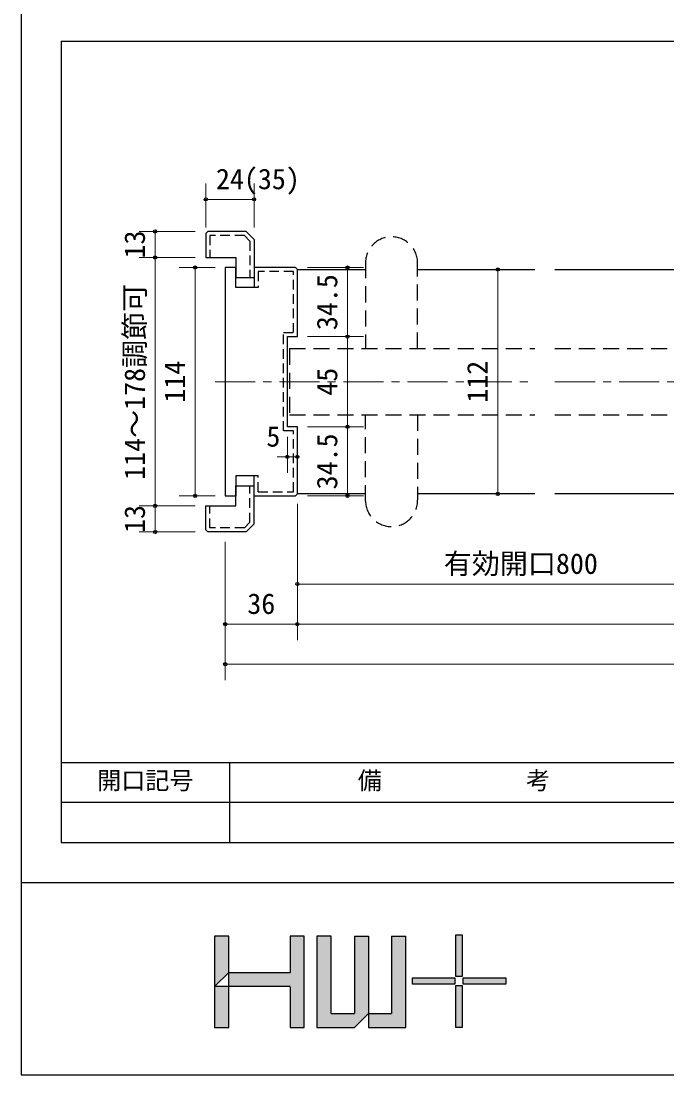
# Model space of a CAD drawing. Units: millimetres at full size. Extents: x -800 to 800, y -560 to 560.
# Drawn here: x -800 to -478, y -560 to -34 of the extents above; entities that cross this region are included whole.
import ezdxf
from ezdxf.enums import TextEntityAlignment as Align

# ---------------------------------------------------------------- set-up
doc = ezdxf.new("R2010")
doc.units = ezdxf.units.MM
doc.header["$LTSCALE"] = 4
doc.header["$PDMODE"] = 32
doc.header["$PDSIZE"] = 1.6
for name, pattern in [('CHAIN1', [8, 5, -1, 1, -1]), ('DASHED1', [1.8, 1.2, -0.6]), ('USER9', [3, 2, -1])]:
    doc.linetypes.add(name, pattern=pattern)
doc.layers.add('0-0', color=7, linetype='Continuous', lineweight=25)
doc.layers.add('2-0', color=7, linetype='Continuous', lineweight=25)
doc.styles.add('ＭＳ ゴシック', font='')
doc.styles.get('ＭＳ ゴシック').set_extended_font_data('MS Gothic')

msp = doc.modelspace()

# ---------------------------------------------------------------- linework, layer by layer
at = {"layer": '0-0'}
for p, q in [((-800, 560), (-800, -560)), ((-780, -44), (152, -44)), ((-780, -404), (152, -404)), ((-696, -404), (-696, -444)), ((152, -424), (-780, -424)), ((-800, -464), (800, -464)), ((-703.403, -490.7), (-703.403, -536.41)), ((-696.28, -490.7), (-703.403, -490.7)), ((-658.657, -490.7), (-665.78, -490.7)), ((-665.78, -490.7), (-665.78, -508.805)), ((-645.205, -490.7), (-652.328, -490.7)), ((-652.328, -490.7), (-652.328, -536.41)), ((-645.192, -529.158), (-645.192, -490.7)), ((-633.658, -490.708), (-626.549, -490.708)), ((-633.647, -490.7), (-633.647, -529.345)), ((-626.549, -490.709), (-626.549, -536.41)), ((-615.208, -490.709), (-608.02, -490.709)), ((-615.184, -490.709), (-615.184, -529.313)), ((-608.02, -536.41), (-608.02, -490.709)), ((-703.403, -515.941), (-696.267, -508.805)), ((-696.267, -508.805), (-665.78, -508.805)), ((-665.78, -515.941), (-703.403, -515.941)), ((-652.328, -515.958), (-652.328, -516.358)), ((-645.192, -529.345), (-645.192, -515.731)), ((-645.192, -529.345), (-633.647, -529.345)), ((-633.647, -536.41), (-626.551, -529.313)), ((-626.549, -529.313), (-615.184, -529.313)), ((-652.328, -536.41), (-633.647, -536.41)), ((-626.549, -536.41), (-608.02, -536.41)), ((-800, -560), (800, -560))]:
    msp.add_line(p, q, dxfattribs=at)
for points in [[(-780, -44), (-780, -444), (152, -444)], [(-703.403, -536.41), (-696.267, -536.41), (-696.267, -515.731), (-696.267, -490.7)], [(-665.78, -536.41), (-658.643, -536.41), (-658.643, -515.731), (-658.643, -490.7)], [(-665.78, -515.958), (-665.78, -516.358), (-665.78, -536.41)]]:
    msp.add_lwpolyline(points, dxfattribs=at)
for points in [[(-582.986, -490.01), (-579.826, -490.01), (-579.826, -510.954), (-582.986, -510.954)], [(-604.674, -511.508), (-583.514, -511.508), (-583.514, -514.74), (-604.674, -514.74)], [(-582.986, -515.383), (-579.826, -515.383), (-579.826, -536.328), (-582.986, -536.328)], [(-579.298, -511.508), (-558.138, -511.508), (-558.138, -514.74), (-579.298, -514.74)]]:
    msp.add_lwpolyline(points, close=True, dxfattribs=at)
at = {"layer": '0-0', "color": 134}
for points in [[(-703.403, -490.7), (-696.267, -490.7), (-703.403, -515.941), (-696.267, -508.805)], [(-665.78, -536.41), (-658.643, -536.41), (-658.657, -490.7)], [(-665.78, -536.41), (-658.657, -490.7), (-665.78, -490.7)], [(-645.205, -490.7), (-652.328, -490.7), (-652.328, -536.41)], [(-652.328, -536.41), (-645.192, -529.158), (-645.205, -490.7)], [(-626.551, -529.313), (-626.549, -490.709), (-633.647, -490.708)], [(-626.551, -529.313), (-633.647, -490.708), (-633.647, -529.345)], [(-608.02, -536.41), (-608.02, -490.709), (-615.184, -490.709)], [(-608.02, -536.41), (-615.184, -490.709), (-615.184, -529.313)], [(-582.986, -490.01), (-579.826, -490.01), (-582.986, -510.954), (-579.826, -510.954)], [(-696.267, -508.805), (-665.78, -515.958), (-696.267, -515.941)], [(-665.78, -508.805), (-696.267, -508.805), (-665.85, -515.941)], [(-665.78, -508.805), (-665.85, -515.941), (-665.78, -536.41)], [(-583.514, -511.508), (-604.674, -511.508), (-583.514, -514.74), (-604.674, -514.74)], [(-582.986, -515.383), (-579.826, -515.383), (-582.986, -536.328), (-579.826, -536.328)], [(-579.298, -511.508), (-558.138, -511.508), (-579.298, -514.74), (-558.138, -514.74)], [(-703.403, -515.941), (-703.403, -536.41), (-696.267, -515.941), (-696.267, -536.41)], [(-652.328, -536.41), (-633.647, -529.345), (-645.192, -529.158)], [(-652.328, -536.41), (-633.647, -536.41), (-626.551, -529.313)], [(-652.328, -536.41), (-626.551, -529.313), (-633.647, -529.345)], [(-626.549, -529.313), (-626.549, -536.41), (-608.02, -536.41)], [(-608.02, -536.41), (-615.184, -529.313), (-626.549, -529.313)]]:
    msp.add_solid(points, dxfattribs=at)
at = {"layer": '0-0'}
for points in [[(-703.403, -490.7), (-696.28, -490.7), (-703.403, -515.941), (-696.267, -508.805)], [(-665.78, -536.41), (-658.643, -536.41), (-658.643, -490.7)], [(-665.78, -536.41), (-658.643, -490.7), (-665.78, -508.805)], [(-665.78, -490.7), (-665.78, -508.805), (-658.657, -490.7)], [(-645.205, -490.7), (-652.328, -490.7), (-652.328, -536.41)], [(-652.328, -536.41), (-645.192, -529.158), (-645.205, -490.7)], [(-626.551, -529.313), (-626.549, -490.708), (-633.647, -490.708)], [(-626.551, -529.313), (-633.647, -490.708), (-633.647, -529.345)], [(-608.02, -536.41), (-608.02, -490.709), (-615.208, -490.709)], [(-608.02, -536.41), (-615.208, -490.709), (-615.184, -529.313)], [(-582.986, -510.954), (-579.826, -510.954), (-582.986, -490.01), (-579.826, -490.01)], [(-696.267, -508.805), (-696.267, -515.731), (-665.85, -515.941)], [(-665.78, -508.805), (-696.267, -508.805), (-665.85, -515.941)], [(-665.78, -508.805), (-665.85, -515.941), (-665.78, -536.41)], [(-604.674, -511.508), (-604.674, -514.74), (-583.514, -511.508), (-583.514, -514.74)], [(-582.986, -515.383), (-582.986, -536.328), (-579.826, -515.383), (-579.826, -536.328)], [(-579.298, -511.508), (-579.298, -514.74), (-558.138, -511.508), (-558.138, -514.74)], [(-703.403, -536.41), (-703.403, -515.941), (-696.267, -536.41), (-696.267, -515.731)], [(-652.328, -536.41), (-633.647, -529.345), (-645.192, -529.158)], [(-652.328, -536.41), (-633.647, -536.41), (-626.551, -529.313)], [(-652.328, -536.41), (-626.551, -529.313), (-633.647, -529.345)], [(-626.551, -529.313), (-626.549, -536.41), (-608.02, -536.41)], [(-608.02, -536.41), (-615.184, -529.313), (-626.551, -529.313)]]:
    msp.add_solid(points, dxfattribs=at)
at = {"layer": '2-0', "color": 4, "lineweight": 9}
for p, q in [((-707.748, -115), (-707.748, -137)), ((-683.748, -115), (-683.748, -137)), ((-707.748, -123), (-683.748, -123)), ((-741.098, -139), (-713.098, -139)), ((-733.098, -152), (-733.098, -139)), ((-741.098, -152), (-713.098, -152)), ((-733.098, -276), (-733.098, -152)), ((-721.098, -157), (-703.098, -157)), ((-713.098, -271), (-713.098, -157)), ((-629.098, -157), (-657.098, -157)), ((-637.098, -191.5), (-637.098, -157)), ((-562.098, -270), (-562.098, -158)), ((-629.098, -191.5), (-657.098, -191.5)), ((-637.098, -236.5), (-637.098, -191.5)), ((-629.098, -236.5), (-657.098, -236.5)), ((-637.098, -271), (-637.098, -236.5)), ((-667.098, -259.5), (-667.098, -241.5)), ((-662.098, -259.5), (-662.098, -241.5)), ((-672.24, -251.5), (-662.098, -251.5)), ((-721.098, -271), (-703.098, -271)), ((-629.098, -271), (-657.098, -271)), ((-741.098, -276), (-713.098, -276)), ((-733.098, -289), (-733.098, -276)), ((-662.098, -323), (-662.098, -275)), ((-741.098, -289), (-713.098, -289)), ((-698.098, -343), (-698.098, -294)), ((-662.098, -315), (-425, -315)), ((-662.098, -343), (-662.098, -315)), ((-698.098, -335), (-662.098, -335)), ((-698.098, -363), (-698.098, -335)), ((-662.098, -335), (36.227, -335)), ((-698.098, -355), (60.227, -355))]:
    msp.add_line(p, q, dxfattribs=at)
at = {"layer": '2-0'}
for p, q in [((-706.748, -139), (-707.748, -140)), ((-707.748, -140), (-707.748, -152)), ((-687.738, -139), (-706.748, -139)), ((-687.738, -139), (-683.748, -142.99)), ((-683.748, -142.99), (-683.748, -162)), ((-707.748, -152), (-692.748, -152)), ((-692.748, -152), (-692.748, -162)), ((-698.098, -157), (-698.098, -271)), ((-692.898, -157), (-698.098, -157)), ((-683.598, -157), (-683.598, -167)), ((-692.748, -162), (-683.748, -162)), ((-662.098, -158), (-628.098, -158)), ((-602.098, -158), (-543.549, -158)), ((-533.549, -158), (-387, -158)), ((-683.598, -271), (-683.598, -261)), ((-692.748, -266), (-683.748, -266)), ((-692.748, -276), (-692.748, -266)), ((-683.748, -285.01), (-683.748, -266)), ((-698.098, -271), (-692.898, -271)), ((-628.098, -270), (-662.098, -270)), ((-543.549, -270), (-602.098, -270)), ((-387, -270), (-533.549, -270)), ((-707.748, -288), (-707.748, -276)), ((-707.748, -276), (-692.748, -276)), ((-706.748, -289), (-707.748, -288)), ((-687.738, -289), (-706.748, -289)), ((-683.748, -285.01), (-687.738, -289))]:
    msp.add_line(p, q, dxfattribs=at)
at = {"layer": '2-0', "linetype": 'DASHED1'}
for p, q in [((-705.748, -141), (-705.748, -152)), ((-688.566, -141), (-705.748, -141)), ((-681.598, -159), (-681.598, -167)), ((-664.098, -159), (-681.598, -159)), ((-664.098, -189.5), (-664.098, -159)), ((-681.598, -167), (-683.598, -167)), ((-669.098, -189.5), (-664.098, -189.5)), ((-669.098, -238.5), (-669.098, -189.5)), ((-664.098, -238.5), (-669.098, -238.5)), ((-664.098, -269), (-664.098, -238.5)), ((-681.598, -261), (-683.598, -261)), ((-681.598, -269), (-681.598, -261)), ((-685.748, -284.181), (-685.748, -266)), ((-681.598, -269), (-664.098, -269)), ((-705.748, -287), (-705.748, -276)), ((-688.566, -287), (-705.748, -287)), ((-685.748, -284.181), (-688.566, -287))]:
    msp.add_line(p, q, dxfattribs=at)
at = {"layer": '2-0', "linetype": 'USER9'}
for p, q in [((-628.098, -154.385), (-628.098, -197.5)), ((-602.098, -197.5), (-602.098, -155)), ((-666.098, -197.5), (-666.098, -230.5)), ((-666.098, -197.5), (-543.549, -197.5)), ((-533.549, -197.5), (-430, -197.5)), ((-666.098, -230.5), (-543.549, -230.5)), ((-628.098, -273.615), (-628.098, -230.5)), ((-602.098, -230.5), (-602.098, -273)), ((-533.549, -230.5), (-430, -230.5))]:
    msp.add_line(p, q, dxfattribs=at)
at = {"layer": '2-0', "color": 4, "linetype": 'CHAIN1', "lineweight": 9}
for p, q in [((-703.098, -214), (-543.549, -214)), ((-533.549, -214), (-127.386, -214))]:
    msp.add_line(p, q, dxfattribs=at)
at = {"layer": '2-0', "linetype": 'DASHED1'}
msp.add_lwpolyline([(-688.566, -141), (-685.748, -143.819), (-685.748, -162)], dxfattribs=at)
at = {"layer": '2-0'}
for points in [[(-683.598, -167), (-692.898, -167), (-692.898, -157)], [(-683.598, -271), (-663.098, -271), (-662.098, -270), (-662.098, -236.5), (-667.098, -236.5), (-667.098, -191.5), (-662.098, -191.5), (-662.098, -158), (-663.098, -157), (-683.598, -157)], [(-683.598, -261), (-692.898, -261), (-692.898, -271)]]:
    msp.add_lwpolyline(points, dxfattribs=at)
at = {"layer": '2-0', "linetype": 'USER9'}
for centre, start, end in [((-615.098, -154.692), 358.64478, 178.64478), ((-615.098, -273.308), 181.35522, 1.35522)]:
    msp.add_arc(centre, 13.004, start, end, dxfattribs=at)
at = {"layer": '2-0', "color": 4}
for p in [(-707.748, -123), (-683.748, -123), (-733.098, -139), (-733.098, -152), (-713.098, -157), (-637.098, -157), (-562.098, -158), (-637.098, -191.5), (-637.098, -236.5), (-667.098, -251.5), (-662.098, -251.5), (-713.098, -271), (-637.098, -271), (-562.098, -270), (-733.098, -276), (-733.098, -289), (-662.098, -315), (-698.098, -335), (-662.098, -335), (-698.098, -355)]:
    msp.add_point(p, dxfattribs=at)

# ---------------------------------------------------------------- texts
at = {"layer": '0-0', "style": 'ＭＳ ゴシック'}
for s, p in [('開口記号', (-762, -420.08)), ('備\u3000\u3000\u3000\u3000\u3000\u3000考', (-632, -420.08))]:
    msp.add_text(s, height=8.798, dxfattribs=at).set_placement(p, align=Align.BOTTOM_LEFT)
at = {"layer": '2-0', "style": 'ＭＳ ゴシック'}
for s, p in [('24(35)', (-702.748, -121)), ('5', (-677.565, -249.5)), ('有効開口800', (-589.049, -313)), ('36', (-687.098, -333))]:
    msp.add_text(s, height=10.26, dxfattribs=at).set_placement(p, align=Align.BOTTOM_LEFT)
for s, p in [('13', (-735.098, -152.5)), ('34.5', (-639.098, -188.25)), ('114～178調節可', (-735.098, -263)), ('114', (-715.098, -224.5)), ('112', (-564.098, -224.5)), ('45', (-639.098, -221)), ('34.5', (-639.098, -267.75)), ('13', (-735.098, -289.5))]:
    msp.add_text(s, height=10.26, rotation=90, dxfattribs=at).set_placement(p, align=Align.BOTTOM_LEFT)

doc.saveas('drawing.dxf')
